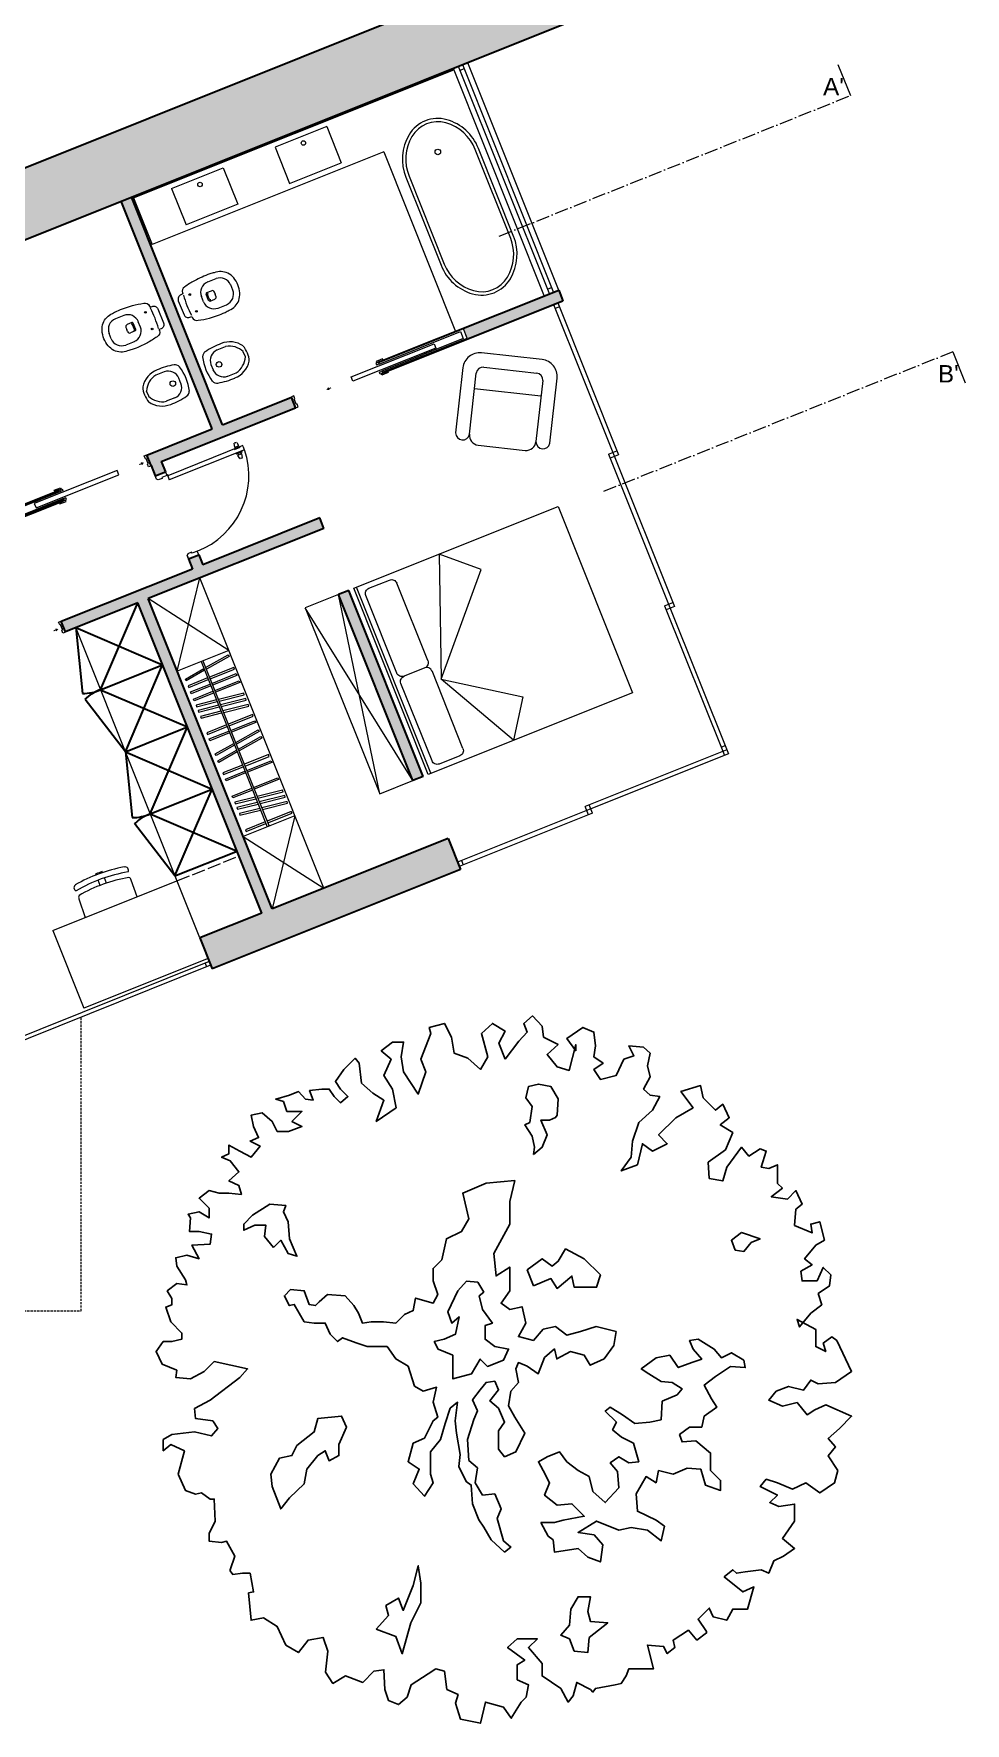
# Model space of a CAD drawing. Header units: millimetres. Extents: x -4829 to 17751, y -2575 to 15731.
# Drawn here: x 9514 to 10350, y 9134 to 10651 of the extents above; entities that cross this region are included whole.
import ezdxf

# ---------------------------------------------------------------- set-up
doc = ezdxf.new("R2010")
doc.units = ezdxf.units.MM
for name, pattern in [('ACAD_ISO02W100', [15, 12, -3]), ('ACAD_ISO10W100', [18, 12, -3, 0, -3]), ('JIS_02_2.0', [3, 2, -1])]:
    doc.linetypes.add(name, pattern=pattern)
doc.layers.get('0').update_dxf_attribs({"lineweight": 20})
for name, color, linetype, lineweight in [('Albero_foglie', 7, 'Continuous', 25), ('Arredo', 7, 'Continuous', 9), ('muri sezionati', 7, 'Continuous', 30), ('tratteggio', 7, 'Continuous', 15)]:
    doc.layers.add(name, color=color, linetype=linetype, lineweight=lineweight)
doc.layers.add('campitura', color=254, linetype='Continuous')
doc.layers.add('MURO', color=44, linetype='Continuous')
doc.styles.get("Standard").update_dxf_attribs({"font": 'arial.ttf'})

msp = doc.modelspace()

# ---------------------------------------------------------------- hatches: boundary and pattern name
at = {"layer": 'campitura'}
h = msp.add_hatch(color=256, dxfattribs=at)
h.dxf.hatch_style = 1
h.paths.add_polyline_path([(9226.7, 10354.1), (9217.4, 10350.4), (9303, 10136.6), (9373.3, 10164.7), (9369.5, 10174), (9308.5, 10149.6)])
h.paths.add_polyline_path([(9375.3, 10413.6), (9366, 10409.9), (9447.8, 10205.3), (9444.1, 10203.8), (9447.8, 10194.5), (9540.3, 10231.5), (9540, 10232.1), (9464.6, 10202), (9461.3, 10210.2), (9536.7, 10240.3), (9536.5, 10240.8), (9457.1, 10209)])
h.paths.add_polyline_path([(9601.6, 10504.1), (9592.3, 10500.4), (9674.1, 10295.9), (9615.4, 10272.4), (9619.2, 10262.8), (9622.9, 10253.8), (9632.1, 10257.5), (9628.4, 10266.8), (9749, 10314.9), (9745.2, 10324.4), (9683.4, 10299.6)])
h = msp.add_hatch(color=256, dxfattribs=at)
h.dxf.hatch_style = 1
h.paths.add_polyline_path([(9988.9, 10411), (9985.2, 10420.3), (9824.1, 10356), (9824.3, 10355.4), (9899.7, 10385.6), (9903.3, 10376.7)])
h = msp.add_hatch(color=256, dxfattribs=at)
h.dxf.hatch_style = 1
h.paths.add_polyline_path([(9896.9, 9900.5), (9885.8, 9928.4), (9727.9, 9865.2), (9616.6, 10143.6), (9774.4, 10206.7), (9770.7, 10216), (9665.6, 10173.9), (9662, 10182.9), (9652.7, 10179.2), (9656.3, 10170.2), (9538.6, 10123.2), (9542.3, 10113.9), (9607.3, 10139.9), (9718.6, 9861.5), (9662.9, 9839.2), (9674.1, 9811.4)])
h = msp.add_hatch(color=256, dxfattribs=at)
h.dxf.hatch_style = 1
h.paths.add_polyline_path([(9854.2, 9980.4), (9863.5, 9984.1), (9796.7, 10151), (9787.4, 10147.3)])
at = {"layer": 'MURO'}
h = msp.add_hatch(color=256, dxfattribs=at)
h.dxf.hatch_style = 1
h.paths.add_polyline_path([(8642.5, 10185.1), (8642.5, 10120.4), (10249, 10763.1), (10249, 10827.7)])

# ---------------------------------------------------------------- linework, layer by layer
for p, q in [((8760.6, 10167.7), (9904.8, 10625.4)), ((9890.4, 10619.6), (9972.2, 10415.1)), ((9895, 10621.5), (9976.8, 10416.9)), ((9900.2, 10619.2), (9896.5, 10617.7)), ((9898.7, 10622.9), (9980.5, 10418.4)), ((9903.4, 10624.8), (9988.9, 10411)), ((10235.8, 10622.9), (10246.9, 10595)), ((9975.1, 10421.4), (9978.8, 10422.9)), ((9980.5, 10407.6), (10033.7, 10274.9)), ((9980.5, 10407.6), (10033.7, 10274.9)), ((9985.7, 10405.4), (9982, 10403.9)), ((9984.3, 10409.1), (10038.9, 10272.6)), ((10338.9, 10365.1), (10350, 10337.3)), ((10029.9, 10273.4), (10037.4, 10276.4)), ((10029.9, 10273.4), (10083.8, 10138.8)), ((10038.9, 10272.6), (10031.4, 10269.7)), ((10033.7, 10274.9), (10089, 10136.5)), ((9624, 10250.8), (9622.9, 10253.8)), ((9625.7, 10250.1), (9624, 10250.8)), ((9629.1, 10251.5), (9625.7, 10250.1)), ((9633.5, 10254.2), (9628.8, 10252.3)), ((9628.8, 10252.3), (9629.1, 10251.5)), ((9632.1, 10257.5), (9633.5, 10254.2)), ((9634.2, 10253.9), (9635.6, 10250.3)), ((9652.2, 10183.8), (9651.5, 10182.2)), ((9651.5, 10182.2), (9652.7, 10179.2)), ((9655.6, 10185.2), (9652.2, 10183.8)), ((9656, 10184.4), (9655.6, 10185.2)), ((9660.6, 10186.3), (9656, 10184.4)), ((9662, 10182.9), (9660.6, 10186.2)), ((10080.1, 10137.3), (10087.5, 10140.2)), ((10080.1, 10137.3), (10132.4, 10006.6)), ((10089, 10136.5), (10081.6, 10133.6)), ((10083.8, 10138.8), (10137.6, 10004.3)), ((10136.1, 10008), (10008.9, 9957.2)), ((10130.9, 10010.3), (10134.6, 10011.8)), ((10132.4, 10006.6), (10133.8, 10002.8)), ((10137.6, 10004.3), (10014.1, 9954.9)), ((10014.1, 9954.9), (9894.3, 9907)), ((10015.6, 9951.2), (9895.8, 9903.3)), ((10011.8, 9949.7), (10008.9, 9957.2)), ((10015.6, 9951.2), (10012.6, 9958.6)), ((9898, 9908.5), (9899.5, 9904.8)), ((9671.5, 9817.9), (9453.9, 9730.9)), ((9672.7, 9814.7), (9455.3, 9727.4)), ((9667.8, 9816.4), (9669, 9813.3))]:
    msp.add_line(p, q)
at = {"linetype": 'ACAD_ISO10W100'}
for p, q in [((9931.8, 10469), (10246.9, 10595)), ((10338.9, 10365.1), (10024.5, 10239.4))]:
    msp.add_line(p, q, dxfattribs=at)
for points in [[(9827.2, 10346.2), (9827.9, 10346.5), (9827.6, 10347.2), (9903, 10377.4), (9899.7, 10385.6), (9824.3, 10355.4), (9824.1, 10356.1), (9823.3, 10355.8), (9824, 10354.1), (9897, 10383.4), (9899.5, 10377.1), (9826.5, 10347.8), (9827.2, 10346.2)], [(9541, 10231.7), (9540.3, 10231.4), (9540, 10232.1), (9464.6, 10202), (9461.3, 10210.2), (9536.7, 10240.3), (9536.5, 10241), (9537.2, 10241.3), (9537.9, 10239.7), (9464.8, 10210.5), (9467.4, 10204.2), (9540.4, 10233.4), (9541, 10231.7)], [(9652.7, 10179.2), (9651.5, 10182.2)]]:
    msp.add_lwpolyline(points)
for points in [[(9824, 10354.2), (9823.3, 10355.9), (9821, 10354.9), (9821.7, 10353.3)], [(9826.9, 10357.5), (9826.9, 10357.4), (9827.6, 10357.6), (9827.1, 10358.8), (9821.4, 10356.5), (9821.9, 10355.4), (9824.2, 10356.3), (9824.1, 10356.4)], [(9826.5, 10347.8), (9827.2, 10346.1), (9824.9, 10345.2), (9824.2, 10346.9)], [(9830.9, 10347.4), (9830.9, 10347.5), (9831.5, 10347.8), (9832, 10346.6), (9826.3, 10344.3), (9825.9, 10345.5), (9828.1, 10346.4), (9828.2, 10346.3)], [(9747.9, 10322.4), (9747.9, 10322.4), (9747.8, 10322.7), (9748.4, 10323), (9747.4, 10325.5), (9745.2, 10324.6), (9749.1, 10314.8), (9751.3, 10315.7), (9750.3, 10318.2), (9749.7, 10318), (9749.5, 10318.2), (9749.5, 10318.2)], [(9614.9, 10269.2), (9614.9, 10269.2), (9614.7, 10269.5), (9614.1, 10269.2), (9613.1, 10271.7), (9615.3, 10272.6), (9619.2, 10262.8), (9617, 10261.9), (9616, 10264.4), (9616.6, 10264.7), (9616.5, 10265), (9616.5, 10265)], [(9533.4, 10240.1), (9533.5, 10240), (9532.9, 10239.7), (9532.4, 10240.9), (9538, 10243.2), (9538.5, 10242), (9536.2, 10241.1), (9536.2, 10241.2)], [(9537.8, 10239.7), (9537.2, 10241.4), (9539.4, 10242.3), (9540.1, 10240.6)], [(9540.4, 10233.3), (9541.1, 10231.6), (9543.3, 10232.5), (9542.7, 10234.2)], [(9537.5, 10230), (9537.4, 10230.1), (9536.8, 10229.9), (9537.3, 10228.7), (9542.9, 10230.9), (9542.4, 10232.1), (9540.2, 10231.2), (9540.2, 10231.1)], [(9538, 10120), (9538, 10120), (9537.9, 10120.3), (9537.2, 10120), (9536.2, 10122.5), (9538.5, 10123.4), (9542.4, 10113.6), (9540.1, 10112.7), (9539.1, 10115.2), (9539.8, 10115.5), (9539.7, 10115.8), (9539.7, 10115.8)]]:
    msp.add_lwpolyline(points, close=True)
msp.add_circle((9634, 10254.4), 0.555)
at = {"color": 1, "true_color": 0xff0505}
for points in [[(9779.5, 10330.8), (9778.4, 10333.5), (9776.5, 10331.1), (9778.4, 10333.5)], [(9781, 10332.4), (9779.1, 10331.7), (9780.6, 10333.3), (9778.8, 10332.5)], [(9608.8, 10263.5), (9610.7, 10264.2), (9608.5, 10264.3), (9610.3, 10265.1)], [(9611, 10263.3), (9609.9, 10266), (9613, 10265.6), (9609.9, 10266)], [(9532, 10114.3), (9533.8, 10115), (9531.6, 10115.1), (9533.5, 10115.9)], [(9534.2, 10114.1), (9533.1, 10116.8), (9536.1, 10116.4), (9533.1, 10116.8)]]:
    msp.add_solid(points, dxfattribs=at)
at = {"layer": 'Albero_foglie', "linetype": 'ByBlock'}
for points in [[(9937, 9730.2), (9949.2, 9746.6), (9956.9, 9754.6), (9953.7, 9762.4), (9961.5, 9769.1), (9970.2, 9760.1), (9971.4, 9750.1), (9984.6, 9743.4), (9974.7, 9734.4), (9983.7, 9723.4), (9994.6, 9720.2), (10000.4, 9743.4), (10000.4, 9737.9), (9992.4, 9748.8), (10006.9, 9758.8), (10016.8, 9754.6), (10018.1, 9742.4), (10016.8, 9732.4), (10024.9, 9726.6), (10016.8, 9721.2), (10022.6, 9712.2), (10036.8, 9715.7), (10043.6, 9730.2), (10052.6, 9733.4), (10048.1, 9742.4), (10061.3, 9741.1), (10067.1, 9735.6), (10064.8, 9724.4), (10067.1, 9714.4), (10061.3, 9703.5), (10067.1, 9698), (10075.8, 9696.7), (10069.3, 9684.5), (10057.1, 9673.5), (10051.3, 9656.8), (10050.3, 9642.3), (10041.3, 9630.1), (10055.8, 9635.6), (10060.3, 9654.5), (10069.3, 9647.8), (10082.5, 9654.5), (10074.8, 9662.3), (10090.3, 9677.7), (10105.7, 9686.7), (10094.8, 9701.2), (10112.5, 9706.7), (10114.7, 9695.7), (10126, 9684.5), (10132.4, 9689.9), (10138.2, 9677.7), (10130.2, 9671.3), (10141.4, 9664.5), (10134.7, 9649.1), (10119.2, 9637.8), (10120.2, 9623.3), (10132.4, 9621.1), (10136, 9633.3), (10149.2, 9651.3), (10155.9, 9643.3), (10165.9, 9650), (10171.4, 9647.8), (10166.9, 9633.3), (10173.6, 9632.3), (10181.4, 9635.6), (10181.4, 9627.8), (10181.4, 9618.8), (10185.9, 9614.6), (10175.9, 9606.9), (10190.4, 9604.7), (10198.1, 9612.4), (10203.6, 9600.1), (10198.1, 9595.6), (10196.8, 9581.2), (10212.6, 9574.4), (10211.3, 9582.4), (10219.4, 9584.4), (10223.6, 9568), (10215.8, 9563.5), (10205.8, 9551.2), (10212.6, 9545.8), (10202.6, 9540), (10203.6, 9531.3), (10217.1, 9531.3), (10222.6, 9543.5), (10229.3, 9536.7), (10228.1, 9526.8), (10218.1, 9520), (10221.3, 9510), (10211.3, 9502.3), (10201.3, 9490.1), (10199.1, 9496.8), (10215.8, 9487.8), (10215.8, 9472.4), (10224.8, 9467.9), (10222.6, 9475.6), (10230.3, 9481.1), (10234.8, 9477.8), (10248, 9450.2), (10233.5, 9440.2), (10218.1, 9438.9), (10211.3, 9442.4), (10204.9, 9433.4), (10191.4, 9436.6), (10180.4, 9432.5), (10173.6, 9424.4), (10185.9, 9418.9), (10199.1, 9422.2), (10208.1, 9411.2), (10214.9, 9415.7), (10224.8, 9420.2), (10248, 9409.9), (10237.1, 9399), (10227.1, 9390), (10233.5, 9382.3), (10227.1, 9374.5), (10235.8, 9361.3), (10232.6, 9350.1), (10219.4, 9341.1), (10207.1, 9350.1), (10194.9, 9344.6), (10181.4, 9350.1), (10171.4, 9353.3), (10165.9, 9346.9), (10181.4, 9339.1), (10174.6, 9332.4), (10182.7, 9328.8), (10196.8, 9331.1), (10196.8, 9315.6), (10185.9, 9300.2), (10196.8, 9291.2), (10186.8, 9284.4), (10178.2, 9280.2), (10173.6, 9269), (10166.9, 9272.2), (10152.4, 9270.2), (10144.7, 9269), (10141.4, 9272.2), (10133.7, 9265.7), (10150.5, 9252.2), (10160.4, 9256.7), (10154.6, 9236.8), (10141.4, 9236.8), (10136, 9226.8), (10123.7, 9230), (10120.2, 9237.7), (10110.2, 9227.8), (10117.9, 9216.8), (10117.9, 9215.5), (10109.2, 9209.1), (10101.5, 9217.8), (10088, 9209.1), (10089.3, 9202.3), (10082.5, 9196.9), (10079.3, 9203.3), (10064.8, 9204.6), (10070.3, 9183.3), (10059.3, 9183.3), (10048.1, 9183.3), (10045.8, 9176.9), (10041.3, 9170.2), (10035.8, 9168.9), (10018.1, 9165.6), (10015.9, 9162.4), (10013.6, 9164.7), (10001.4, 9171.1), (9998.2, 9158.9), (9993.7, 9153.4), (9986.9, 9165.6), (9970.2, 9176.9), (9970.2, 9187.9), (9957.9, 9202.3), (9966, 9210.1), (9947.9, 9210.1), (9939.2, 9202.3), (9954.7, 9191.1), (9947.9, 9186.9), (9947.9, 9173.4), (9957.9, 9168.9), (9956, 9157.9), (9951.5, 9153.4), (9942.5, 9138.9), (9935.7, 9148.9), (9919.3, 9153.4), (9914.8, 9134.4), (9897.1, 9138), (9892.6, 9152.5), (9894.8, 9160.2), (9884.8, 9164.7), (9882.6, 9181.1), (9874.8, 9183.3), (9868.1, 9178.8), (9852.6, 9168.9), (9849.1, 9157.9), (9841.4, 9151.2), (9832.3, 9154.7), (9829.1, 9164.7), (9828.2, 9182.4), (9819.1, 9181.1), (9809.2, 9171.1), (9793.7, 9176.9), (9782.4, 9170.2), (9775.7, 9180.1), (9777.9, 9199.1), (9773.7, 9211.4), (9760.2, 9209.1), (9751.5, 9197.8), (9740.3, 9204.6), (9732.5, 9221.3), (9720.3, 9229.1), (9709, 9226.8), (9706.8, 9251.3), (9711.3, 9252.2), (9708.1, 9269), (9701.3, 9269), (9692.6, 9268), (9690.3, 9271.2), (9690.3, 9272.2), (9694.5, 9284.4), (9686.8, 9297.9), (9682.6, 9296.6), (9671.3, 9297.9), (9671.3, 9304.7), (9676.8, 9315.6), (9675.9, 9335.6), (9672.3, 9335.6), (9664.6, 9341.1), (9659.1, 9340.1), (9650.1, 9343.3), (9643.7, 9357.8), (9649.1, 9379), (9636.9, 9384.5), (9630.1, 9379), (9630.1, 9389), (9637.9, 9393.5), (9658.1, 9395.8), (9673.6, 9392.2), (9679.1, 9399), (9674.6, 9405.8), (9659.1, 9408), (9658.1, 9416.7), (9672.3, 9424.4), (9699, 9444.7), (9705.8, 9452.4), (9675.9, 9458.9), (9666.8, 9450.2), (9654.6, 9443.4), (9641.4, 9444.7), (9642.4, 9451.1)], [(9642.4, 9451.1), (9629.2, 9456.6), (9623.7, 9467.9), (9630.1, 9476.9), (9637.9, 9476.9), (9646.9, 9479.1), (9646.9, 9484.6), (9636.9, 9494.6), (9632.4, 9507.8), (9637.9, 9510), (9637.9, 9515.5), (9633.7, 9522.3), (9642.4, 9529), (9651.4, 9527.7), (9650.1, 9532.2), (9642.4, 9544.5), (9641.4, 9552.2), (9651.4, 9554.4), (9662.3, 9551.2), (9655.9, 9563.5), (9672.3, 9564.4), (9673.6, 9573.4), (9662.3, 9575.7), (9653.6, 9575.7), (9654.6, 9587.9), (9652.4, 9591.1), (9662.3, 9593.4), (9671.3, 9587.9), (9671.3, 9596.6), (9662.3, 9605.6), (9671.3, 9612.4), (9680.4, 9610.1), (9689.1, 9610.1), (9700.3, 9608.8), (9698.1, 9616.9), (9689.1, 9621.1), (9698.1, 9629.1), (9690.3, 9639.1), (9682.6, 9642.3), (9689.1, 9645.5), (9689.1, 9653.3), (9699, 9647.8), (9709, 9642.3), (9717.1, 9652.3), (9708.1, 9656.8), (9715.8, 9660), (9711.3, 9670), (9709, 9680), (9719, 9682.2), (9728, 9674.5), (9732.5, 9665.5), (9742.5, 9665.5), (9754.7, 9670), (9745.7, 9674.5), (9754.7, 9683.5), (9741.2, 9683.5), (9738, 9692.2), (9731.2, 9694.5), (9743.5, 9698), (9751.5, 9701.2), (9758, 9694.5), (9764.7, 9693.5), (9761.5, 9702.2), (9772.5, 9703.5), (9779.2, 9703.5), (9783.7, 9696.7), (9789.2, 9691.2), (9796, 9696.7), (9789.2, 9703.5), (9784.7, 9710.2), (9792.4, 9721.2), (9802.4, 9731.1), (9805.9, 9726.6), (9808.2, 9708.9), (9818.2, 9699.9), (9828.2, 9693.5), (9821.4, 9674.5), (9839.1, 9686.7), (9835.9, 9703.5), (9828.2, 9715.7), (9834.6, 9730.2), (9825.9, 9737.9), (9835.9, 9745.6), (9845.9, 9745.6), (9843.6, 9732.4), (9845.9, 9718.9), (9859.1, 9699), (9865.8, 9718.9), (9861.3, 9730.2), (9870.3, 9753.4), (9869, 9758.8), (9882.6, 9762.4), (9889, 9750.1), (9891.3, 9735.6), (9903.5, 9731.1), (9914.8, 9721.2), (9921.5, 9732.4), (9915.7, 9753.4), (9925.7, 9762.4), (9937, 9755.6), (9931.5, 9744.7), (9937, 9730.2)]]:
    msp.add_lwpolyline(points, dxfattribs=at)
for points in [[(9962.4, 9644.7), (9963.5, 9651.3), (9961.4, 9661.3), (9954.6, 9671.3), (9959.2, 9673.6), (9961.4, 9688), (9955.7, 9695.7), (9958, 9705.7), (9966.9, 9708), (9978.1, 9705.7), (9984.7, 9694.6), (9983.6, 9680.2), (9982.4, 9677.9), (9976.9, 9675.7), (9969.2, 9675.7), (9974.7, 9662.4), (9970.3, 9651.3)], [(9936.6, 9288), (9924.5, 9299.1), (9917.9, 9310.3), (9913.4, 9316.9), (9907.9, 9331.3), (9906.7, 9348.1), (9902.2, 9351.3), (9895.6, 9364.8), (9896.7, 9375.7), (9893.3, 9394.6), (9892.2, 9405.8), (9894.4, 9422.4), (9887.8, 9417), (9883.3, 9403.5), (9878.9, 9389.1), (9870, 9378), (9870, 9357.9), (9872.3, 9350.2), (9864.6, 9338.1), (9854.5, 9349.1), (9860, 9362.5), (9850, 9369.1), (9854.5, 9385.7), (9864.6, 9390.3), (9872.3, 9405.8), (9876.7, 9409.2), (9872.3, 9422.4), (9875.5, 9435.9), (9863.4, 9432.5), (9855.7, 9437), (9850, 9454.8), (9838.8, 9461.4), (9831.1, 9472.6), (9813.3, 9472.6), (9803.3, 9475.8), (9791.1, 9480.3), (9786.6, 9476.9), (9780, 9483.5), (9775.6, 9493.5), (9765.6, 9493.5), (9756.7, 9494.7), (9747.8, 9510.2), (9743.3, 9509.2), (9738.9, 9518.1), (9744.4, 9523.6), (9756.7, 9522.5), (9761.1, 9510.2), (9766.7, 9509.2), (9770, 9512.5), (9777.7, 9519.1), (9793.4, 9518.1), (9801.2, 9509.2), (9805.5, 9502.4), (9808.9, 9493.5), (9816.7, 9494.7), (9827.9, 9494.7), (9838.8, 9493.5), (9846.8, 9501.3), (9854.5, 9504.7), (9856.6, 9515.9), (9872.3, 9511.3), (9876.7, 9519.1), (9872.3, 9531.4), (9872.3, 9542.5), (9880.1, 9550.3), (9884.4, 9569.2), (9897.9, 9575.8), (9904.5, 9587), (9899, 9610.2), (9920, 9619.1), (9945.7, 9621.4), (9941.2, 9602.5), (9941.2, 9582.4), (9926.8, 9555.8), (9928.9, 9535.9), (9941.2, 9543.7), (9941.2, 9522.5), (9933.4, 9511.3), (9941.2, 9505.8), (9952.3, 9508.1), (9955.6, 9493.5), (9948.9, 9481.4), (9962.4, 9478), (9971.3, 9488.1), (9982.2, 9490.3), (9992.3, 9482.6), (10004.6, 9485.8), (10018.9, 9490.3), (10036.7, 9485.8), (10034.6, 9473.5), (10025.8, 9461.4), (10013.5, 9455.7), (10008, 9464.6), (9995.7, 9468), (9983.4, 9461.4), (9981.3, 9470.3), (9972.4, 9462.5), (9966.7, 9448), (9956.7, 9454.8), (9948.9, 9458), (9946.7, 9452.5), (9948.9, 9440.2), (9942.3, 9432.5), (9940, 9419.2), (9945.7, 9409.2), (9954.6, 9394.6), (9946.7, 9378), (9936.6, 9373.6), (9931.2, 9380.3), (9931.2, 9396.9), (9936.6, 9404.7), (9931.2, 9417), (9923.4, 9423.6), (9931.2, 9433.6), (9927.7, 9441.3), (9920, 9440.2), (9914.5, 9433.6), (9907.9, 9424.7), (9912.2, 9414.7), (9909, 9406.9), (9903.3, 9389.1), (9904.5, 9370.2), (9912.2, 9363.6), (9910, 9350.2), (9916.8, 9339.2), (9927.7, 9340.2), (9933.4, 9326.9), (9930, 9318), (9935.7, 9298), (9942.3, 9292.5)], [(9729.1, 9561.2), (9721.1, 9571.3), (9722.3, 9581.3), (9712.3, 9581.3), (9702.4, 9576.8), (9702.4, 9582.4), (9710.2, 9590.2), (9725.7, 9600.2), (9740.1, 9599.1), (9738, 9593.4), (9742.3, 9584.5), (9743.5, 9569), (9750.1, 9553.5), (9742.3, 9555.8), (9735.7, 9567.9)], [(10149.1, 9574.7), (10140.2, 9567.9), (10143.6, 9559), (10151.4, 9557.8), (10158, 9565.8), (10165.9, 9569)], [(9962.4, 9526.8), (9956.9, 9541.2), (9970.3, 9551.2), (9979.2, 9544.6), (9984.7, 9549), (9991.3, 9560.1), (10008, 9551.2), (10022.5, 9536.9), (10019.1, 9525.7), (9999.1, 9525.7), (9997, 9535.7), (9983.6, 9524.6), (9978.1, 9533.4)], [(9890.1, 9464.6), (9876.9, 9470.1), (9873.4, 9476.9), (9882.3, 9479), (9892.4, 9483.5), (9895.8, 9499), (9889.2, 9493.5), (9885.7, 9503.6), (9894.6, 9522.3), (9902.4, 9531.2), (9912.4, 9530.2), (9917.9, 9521.3), (9913.6, 9517.9), (9916.8, 9505.6), (9925.7, 9493.5), (9919, 9491.3), (9919, 9479), (9927.9, 9472.4), (9940.2, 9470.1), (9935.7, 9460.1), (9921.3, 9454.6), (9914.7, 9461.2), (9906.9, 9448), (9890.1, 9443.4)], [(9969.2, 9314.6), (9975.8, 9302.3), (9980.2, 9298.9), (9981.3, 9288), (10002.5, 9291.2), (10011.4, 9283.4), (10022.5, 9279.1), (10024.6, 9294.6), (10016.9, 9303.5), (10002.5, 9305.7), (10019.1, 9315.8), (10039.2, 9307.8), (10050.3, 9310.1), (10064.7, 9307.8), (10077, 9298), (10080.2, 9311.2), (10072.5, 9316.7), (10055.8, 9324.7), (10054.7, 9340.2), (10063.6, 9355.7), (10072.5, 9350.2), (10074.8, 9361.2), (10088, 9357.9), (10100.3, 9363.4), (10112.6, 9362.3), (10116.9, 9347.9), (10130.4, 9343.4), (10130.4, 9352.3), (10121.5, 9361.2), (10121.5, 9376.9), (10108.1, 9387.8), (10095.8, 9386.9), (10093.7, 9393.5), (10102.6, 9400.1), (10113.5, 9400.1), (10115.8, 9410.1), (10127, 9417.9), (10122.4, 9425.6), (10115.8, 9437.9), (10125.8, 9445.7), (10139.3, 9454.6), (10152.5, 9453.5), (10151.4, 9460.1), (10140.2, 9466.9), (10131.3, 9462.3), (10124.7, 9470.1), (10110.3, 9479), (10102.6, 9477.8), (10105.8, 9470.1), (10113.5, 9461.2), (10104.6, 9458), (10092.5, 9453.5), (10084.8, 9464.6), (10072.5, 9462.3), (10059.2, 9452.3), (10065.9, 9448), (10077, 9441.2), (10086.9, 9440.2), (10095.8, 9434.5), (10091.4, 9429.1), (10078, 9423.4), (10077, 9406.7), (10067, 9404.7), (10053.6, 9403.5), (10042.4, 9411.3), (10031.4, 9417.9), (10026.9, 9414.5), (10036.9, 9404.7), (10033.5, 9397.8), (10041.5, 9391.2), (10052.4, 9385.7), (10057, 9369.1), (10048.1, 9368), (10039.2, 9373.5), (10031.4, 9368), (10038, 9360.2), (10039.2, 9345.7), (10026.9, 9332.4), (10015.7, 9342.4), (10012.5, 9355.7), (10002.5, 9361.2), (9992.5, 9369.1), (9985.8, 9378), (9974.7, 9373.5), (9966.9, 9369.1), (9971.3, 9361.2), (9976.9, 9350.2), (9972.4, 9339), (9983.6, 9330.1), (9997, 9331.3), (10008, 9320.1), (9989, 9316.7), (9981.3, 9314.6)], [(9728, 9346.8), (9726.8, 9357.9), (9734.6, 9372.3), (9745.7, 9374.6), (9750.1, 9383.5), (9765.6, 9395.8), (9769, 9407.9), (9790.2, 9410.1), (9794.6, 9400.1), (9787.9, 9384.6), (9787.9, 9374.6), (9779, 9370), (9775.6, 9378.9), (9769, 9374.6), (9759, 9362.3), (9756.7, 9349.1), (9743.5, 9336.8), (9735.7, 9326.7)], [(9821.2, 9218.9), (9832.4, 9231.2), (9830.1, 9240.1), (9841.3, 9246.7), (9845.6, 9235.6), (9854.5, 9257.9), (9859.1, 9275.7), (9861.3, 9260.2), (9861.3, 9242.4), (9852.4, 9224.6), (9844.7, 9196.8), (9839, 9212.3)], [(9994.7, 9222.3), (9987, 9213.5), (9994.7, 9210.1), (9999.1, 9199.1), (10011.4, 9197.9), (10012.5, 9211.2), (10029.2, 9224.6), (10013.6, 9225.8), (10011.4, 9234.6), (10013.6, 9247.9), (10002.5, 9247.9), (9995.9, 9236.7)]]:
    msp.add_lwpolyline(points, close=True, dxfattribs=at)
at = {"layer": 'Arredo'}
for p, q in [((9603.4, 10503.2), (9890.9, 10618.3)), ((9777, 10567.3), (9730.6, 10548.7)), ((9777, 10567.3), (9790, 10534.8)), ((9828.1, 10544.7), (9620.1, 10461.5)), ((9730.6, 10548.7), (9743.6, 10516.2)), ((9828.1, 10544.7), (9892.5, 10383.3)), ((9637.7, 10511.6), (9684.1, 10530.2)), ((9684.1, 10530.2), (9697.1, 10497.7)), ((9743.6, 10516.2), (9790, 10534.8)), ((9637.7, 10511.6), (9650.7, 10479.1)), ((9603.4, 10503.2), (9620.1, 10461.5)), ((9697.1, 10497.7), (9650.7, 10479.1)), ((9670.1, 10427.8), (9677.6, 10430.8)), ((9670.9, 10411.3), (9668.6, 10416.9)), ((9670.9, 10411.3), (9668.6, 10416.9)), ((9669.2, 10418.2), (9673.4, 10419.9)), ((9669.2, 10418.2), (9673.4, 10419.9)), ((9671.5, 10412.6), (9670, 10416.4)), ((9676, 10418.8), (9676.8, 10416.9)), ((9677.5, 10415), (9676.8, 10416.9)), ((9692.6, 10420.5), (9690.7, 10425.2)), ((9666.3, 10410), (9664.5, 10414.7)), ((9672.2, 10410.7), (9676.4, 10412.4)), ((9672.2, 10410.7), (9676.4, 10412.4)), ((9679.4, 10404.4), (9686.9, 10407.4)), ((9594.7, 10397.6), (9587.2, 10394.6)), ((9596.6, 10387), (9597.4, 10385.1)), ((9602, 10391.3), (9597.8, 10389.6)), ((9602, 10391.3), (9597.8, 10389.6)), ((9604.2, 10385.7), (9602.7, 10389.4)), ((9605.5, 10385.1), (9603.3, 10390.7)), ((9605.5, 10385.1), (9603.3, 10390.7)), ((9609.7, 10387.3), (9607.8, 10392)), ((9583.5, 10376.9), (9581.6, 10381.5)), ((9604.1, 10374.2), (9596.6, 10371.2)), ((9598.1, 10383.3), (9597.4, 10385.1)), ((9605, 10383.8), (9600.7, 10382.1)), ((9605, 10383.8), (9600.7, 10382.1)), ((9678.6, 10366.8), (9686.1, 10369.8)), ((9703.9, 10360.6), (9702, 10365.2)), ((9631.1, 10347.1), (9623.6, 10344.1)), ((9646.1, 10336.8), (9644.2, 10341.5)), ((9673, 10353.7), (9674.9, 10349)), ((9688, 10343.4), (9695.5, 10346.4)), ((9905, 10291.1), (9911.1, 10346)), ((9917.8, 10351.3), (9965.5, 10346)), ((9617.1, 10325.2), (9615.2, 10329.9)), ((9909.6, 10332.1), (9969.2, 10325.5)), ((9970.8, 10339.4), (9964.7, 10284.5)), ((9640.5, 10323.7), (9632.9, 10320.7)), ((9701.7, 10280.9), (9634.2, 10253.9)), ((9693.5, 10282.8), (9694.2, 10279.6)), ((9694.8, 10283.5), (9693.7, 10283)), ((9699, 10279.9), (9694, 10277.9)), ((9694.2, 10277.5), (9699.2, 10279.5)), ((9694.4, 10279.5), (9697.7, 10280.8)), ((9694.8, 10283.5), (9695.9, 10283.9)), ((9695.2, 10279.4), (9695.1, 10279.8)), ((9696.1, 10283.8), (9697.7, 10281)), ((9697.2, 10280.1), (9697, 10280.5)), ((9699.2, 10279.5), (9699, 10279.9)), ((9699, 10279.9), (9699.1, 10279.7)), ((9701.7, 10280.3), (9703.1, 10276.7)), ((9912.8, 10281.4), (9955, 10276.7)), ((9703.1, 10277.3), (9635.6, 10250.3)), ((9694, 10277.9), (9694.2, 10277.5)), ((9695.7, 10273.7), (9700.7, 10275.7)), ((9695.9, 10273.3), (9695.7, 10273.7)), ((9700.8, 10275.2), (9695.9, 10273.3)), ((9698.8, 10269.4), (9697.1, 10272.1)), ((9697.2, 10272.4), (9700.4, 10273.7)), ((9697.7, 10273.1), (9697.8, 10272.7)), ((9700.1, 10269.7), (9699, 10269.3)), ((9699.6, 10273.8), (9699.8, 10273.4)), ((9700.1, 10269.7), (9701.2, 10270.1)), ((9700.7, 10275.7), (9700.8, 10275.2)), ((9700.8, 10275.2), (9700.7, 10275.4)), ((9701.3, 10270.4), (9700.7, 10273.5)), ((9642.6, 10078.6), (9663, 10162.2)), ((9774.3, 9883.8), (9663, 10162.2)), ((9689, 10097.2), (9616.6, 10143.6)), ((9787.4, 10147.3), (9757.7, 10135.4)), ((9824.5, 9968.5), (9787.4, 10147.3)), ((9870.4, 9986.9), (9803.7, 10153.8)), ((9867.7, 10088), (9839.8, 10157.5)), ((9854.2, 9980.4), (9757.7, 10135.4)), ((9757.7, 10135.4), (9824.5, 9968.5)), ((9662.9, 9839.2), (9551.6, 10117.6)), ((9689, 10097.2), (9642.6, 10078.6)), ((9664.1, 10087.2), (9707.8, 9978)), ((9665.8, 10087.9), (9709.5, 9978.7)), ((9899.2, 10009.1), (9871.4, 10078.7)), ((9707.8, 9978), (9723.4, 9938.8)), ((9709.5, 9978.7), (9725.1, 9939.5)), ((9824.5, 9968.5), (9854.2, 9980.4)), ((9748.3, 9948.8), (9701.9, 9930.2)), ((9748.3, 9948.8), (9727.9, 9865.2)), ((9701.9, 9930.2), (9774.3, 9883.8)), ((9531.1, 9845.7), (9642.5, 9890.3)), ((9575.4, 9898.6), (9575.7, 9897.7)), ((9531.1, 9845.7), (9558.9, 9776.1)), ((9670.4, 9820.7), (9558.9, 9776.1))]:
    msp.add_line(p, q, dxfattribs=at)
at = {"layer": 'Arredo', "linetype": 'ACAD_ISO02W100'}
msp.add_line((9642.5, 9890.3), (9698.2, 9912.6), dxfattribs=at)
at = {"layer": 'Arredo'}
for points in [[(9944.9, 10468), (9913, 10547.7, 0.23539), (9884.7, 10573.4, 0.340044), (9850.8, 10559.8, 0.23539), (9848, 10521.7), (9879.6, 10442.8, 0.23539), (9907.9, 10417.1, 0.340044), (9941.8, 10430.7, 0.23539), (9944.6, 10468.8)], [(9977.1, 10283.1), (9983.6, 10341.5, 0.414214), (9970.3, 10358.1), (9915.7, 10364.1, 0.414214), (9899.1, 10350.9), (9892.6, 10292.5)], [(9867.7, 10088, -0.414214), (9864.9, 10081.5), (9846.3, 10074, -0.414214), (9839.8, 10076.8), (9812, 10146.4, -0.414214), (9814.8, 10152.9), (9833.3, 10160.3, -0.414214), (9839.8, 10157.5)], [(9899.2, 10009.1, -0.414214), (9896.4, 10002.6), (9877.9, 9995.2, -0.414214), (9871.4, 9998), (9843.5, 10067.6, -0.414214), (9846.3, 10074)], [(9606.9, 9876.1), (9601.5, 9891.1, 0.198912), (9599.4, 9893.4)], [(9554.6, 9877.2, 0.198912), (9554.5, 9874.1), (9560.2, 9857.4)]]:
    msp.add_lwpolyline(points, format="xyb", dxfattribs=at)
for points in [[(9942.1, 10466.9), (9910.2, 10546.6, 0.235483), (9883.9, 10570.5, 0.340044), (9853.4, 10558.3, 0.235483), (9850.8, 10522.8), (9882.4, 10443.9, 0.235483), (9908.7, 10420, 0.340044), (9939.2, 10432.2, 0.230297)], [(9643.7, 10411), (9648.8, 10398.4, 0.414214), (9654, 10396.1), (9655.9, 10396.9), (9656.2, 10396, 0.370925), (9661.4, 10393.4, 0.029083), (9671.6, 10395.4, 0.042203), (9685.7, 10400.5, 0.025293), (9689.4, 10402.5, 0.129271), (9694.6, 10406, 0.11011), (9698, 10411.2, 0.08956), (9698.8, 10417.9, 0.081181), (9697.2, 10425.1, 0.081181), (9693.4, 10431.4, 0.08956), (9688.2, 10435.7, 0.11011), (9682.2, 10437.1, 0.129271), (9676, 10436.1, 0.025293), (9672, 10435, 0.042203), (9658.2, 10428.9, 0.029083), (9649.4, 10423.4, 0.370925), (9647.5, 10417.9), (9647.8, 10417), (9646, 10416.2, 0.414214)], [(9625.4, 10403.7), (9630.5, 10391, -0.414214), (9628.2, 10385.8), (9626.3, 10385), (9626.7, 10384.1, -0.370925), (9624.7, 10378.7, -0.029083), (9615.9, 10373.2, -0.042203), (9602.2, 10367.1, -0.025293), (9598.2, 10365.9, -0.129271), (9592, 10364.9, -0.11011), (9585.9, 10366.4, -0.08956), (9580.7, 10370.6, -0.081181), (9576.9, 10376.9, -0.081181), (9575.3, 10384.2, -0.08956), (9576.1, 10390.8, -0.11011), (9579.5, 10396, -0.129271), (9584.7, 10399.6, -0.025293), (9588.4, 10401.5, -0.042203), (9602.6, 10406.6, -0.029083), (9612.7, 10408.7, -0.370925), (9617.9, 10406.1), (9618.3, 10405.2), (9620.2, 10405.9, -0.414214)]]:
    msp.add_lwpolyline(points, format="xyb", close=True, dxfattribs=at)
for points in [[(9873.2, 10372.4), (9874.7, 10368.5), (9800.4, 10338.8), (9798.9, 10342.7)], [(9514.4, 10228.9), (9516, 10225), (9590.3, 10254.7), (9588.8, 10258.6)], [(9984.5, 10226.2), (10051.3, 10059.2), (9868.1, 9985.9), (9801.3, 10152.9)], [(9877.9, 10183.5), (9879.7, 10071.3), (9915.4, 10169.9)], [(9879.7, 10071.3), (9953, 10055.6), (9944.7, 10016.5)]]:
    msp.add_lwpolyline(points, close=True, dxfattribs=at)
for points in [[(9668.2, 10081.7), (9688.5, 10093.1), (9689.3, 10091.7), (9668.9, 10080.2)], [(9650.8, 10070), (9650, 10071.4), (9666.6, 10080.8)], [(9667.3, 10079.3), (9650.8, 10070)], [(9670, 10072.5), (9652.4, 10065.5)], [(9652.4, 10065.5), (9653, 10063.9), (9670.6, 10071)], [(9655.2, 10058.3), (9654.6, 10059.9), (9672.2, 10066.9)], [(9672.3, 10071.6), (9694, 10080.3), (9693.4, 10081.9), (9671.7, 10073.2)], [(9673.9, 10067.6), (9695.7, 10076.3), (9696.3, 10074.7), (9674.5, 10066)], [(9676.5, 10061.1), (9698.2, 10069.8), (9698.9, 10068.3), (9677.1, 10059.6)], [(9672.8, 10065.3), (9655.2, 10058.3)], [(9657.8, 10051.9), (9657.2, 10053.4), (9674.8, 10060.5)], [(9675.4, 10058.9), (9657.8, 10051.9)], [(9677.9, 10052.7), (9659.6, 10048.1)], [(9680.3, 10051.6), (9702.8, 10057.3), (9702.4, 10058.9), (9679.7, 10053.2)], [(9682.2, 10046.8), (9704.7, 10052.5), (9704.3, 10054.1), (9681.6, 10048.4)], [(9659.6, 10048.1), (9660, 10046.5), (9678.5, 10051.2)], [(9679.8, 10047.9), (9661.5, 10043.3)], [(9661.5, 10043.3), (9661.9, 10041.7), (9680.4, 10046.4)], [(9682, 10042.5), (9663.7, 10037.9)], [(9663.7, 10037.9), (9664.1, 10036.3), (9682.6, 10041)], [(9684.4, 10041.4), (9706.9, 10047.1), (9706.5, 10048.7), (9683.8, 10043)], [(9689.2, 10029.4), (9710.9, 10038.1), (9710.3, 10039.7), (9688.6, 10031)], [(9686.9, 10030.3), (9669.3, 10023.3)], [(9669.3, 10023.3), (9669.9, 10021.7), (9687.5, 10028.8)], [(9672.1, 10016.1), (9671.5, 10017.7), (9689.1, 10024.7)], [(9689.7, 10023.2), (9672.1, 10016.1)], [(9690.8, 10025.4), (9712.5, 10034.1), (9713.2, 10032.5), (9691.4, 10023.8)], [(9695.2, 10014.5), (9715.4, 10025.9), (9716.2, 10024.4), (9695.8, 10012.9)], [(9677.7, 10002.7), (9676.9, 10004.2), (9693.5, 10013.6)], [(9694.2, 10012), (9677.7, 10002.7)], [(9680.1, 9996.7), (9679.3, 9998.2), (9695.9, 10007.6)], [(9697.6, 10008.5), (9717.8, 10019.9), (9718.6, 10018.4), (9698.2, 10006.9)], [(9696.6, 10006), (9680.1, 9996.7)], [(9701.3, 9994.3), (9683.7, 9987.3)], [(9683.7, 9987.3), (9684.3, 9985.7), (9701.9, 9992.8)], [(9703.6, 9993.4), (9725.3, 10002.1), (9724.7, 10003.7), (9703, 9995)], [(9705.2, 9989.4), (9726.9, 9998.1), (9727.6, 9996.5), (9705.8, 9987.8)], [(9686.5, 9980.1), (9685.9, 9981.7), (9703.5, 9988.7)], [(9704.1, 9987.2), (9686.5, 9980.1)], [(9711.3, 9974), (9733.1, 9982.7), (9733.7, 9981.2), (9711.9, 9972.5)], [(9692.7, 9964.8), (9692, 9966.3), (9709.6, 9973.4)], [(9710.2, 9971.8), (9692.7, 9964.8)], [(9712.7, 9965.6), (9694.4, 9961)], [(9694.4, 9961), (9694.8, 9959.4), (9713.3, 9964.1)], [(9714.6, 9960.8), (9696.3, 9956.2)], [(9715.1, 9964.5), (9737.7, 9970.2), (9737.3, 9971.8), (9714.5, 9966.1)], [(9717.1, 9959.7), (9739.6, 9965.4), (9739.2, 9967), (9716.4, 9961.3)], [(9719.2, 9954.3), (9741.8, 9960), (9741.3, 9961.6), (9718.6, 9955.9)], [(9696.3, 9956.2), (9696.7, 9954.6), (9715.3, 9959.3)], [(9716.8, 9955.4), (9698.5, 9950.8)], [(9698.5, 9950.8), (9698.9, 9949.2), (9717.4, 9953.9)], [(9724, 9942.3), (9745.8, 9951), (9745.1, 9952.6), (9723.4, 9943.9)], [(9721.7, 9943.2), (9704.1, 9936.2)], [(9704.1, 9936.2), (9704.7, 9934.6), (9722.3, 9941.7)], [(9570, 9895.7), (9569.7, 9896.6)], [(9573.4, 9886.3), (9571.7, 9891)], [(9579.1, 9888.3), (9577.4, 9893)]]:
    msp.add_lwpolyline(points, dxfattribs=at)
for centre, radius in [((9756, 10552.5), 2), ((9876.6, 10544.5), 2.5), ((9663.2, 10515.3), 2), ((9654, 10416.5), 0.756), ((9614.2, 10400.5), 0.756), ((9660, 10401.5), 0.756), ((9620.2, 10385.6), 0.756), ((9680.3, 10353.8), 2.5), ((9638.8, 10336.6), 2.5)]:
    msp.add_circle(centre, radius, dxfattribs=at)
for centre, radius, start, end in [((9681.3, 10421.4), 10.1, 21.8014, 111.8014), ((9740, 10442.2), 95.4, 195.9195, 207.6833), ((9673.8, 10418.4), 10.1, 111.8014, 201.8014), ((9669.6, 10417.3), 1.01, 111.8014, 201.8014), ((9669.6, 10417.3), 1.01, 111.8014, 201.8014), ((9670.9, 10416.7), 1.01, 111.8014, 201.8014), ((9674.2, 10418), 2.02, 21.8014, 111.8014), ((9683.2, 10416.8), 10.1, 291.8014, 21.8014), ((9534.2, 10359.9), 95.4, 15.9195, 27.6833), ((9675.7, 10413.8), 10.1, 201.8014, 291.8014), ((9671.8, 10411.7), 1.01, 201.8014, 291.8014), ((9671.8, 10411.7), 1.01, 201.8014, 291.8014), ((9672.4, 10413), 1.01, 201.8014, 291.8014), ((9675.7, 10414.3), 2.02, 291.8014, 21.8014), ((9591, 10385.3), 10.1, 111.8014, 201.8014), ((9598.5, 10388.3), 10.1, 21.8014, 111.8014), ((9598.5, 10387.7), 2.02, 111.8014, 201.8014), ((9601.8, 10389.1), 1.01, 21.8014, 111.8014), ((9602.3, 10390.4), 1.01, 21.8014, 111.8014), ((9602.3, 10390.4), 1.01, 21.8014, 111.8014), ((9603.3, 10385.3), 1.01, 291.8014, 21.8014), ((9600.3, 10383.6), 10.1, 291.8014, 21.8014), ((9592.8, 10380.6), 10.1, 201.8014, 291.8014), ((9600, 10384), 2.02, 201.8014, 291.8014), ((9604.6, 10384.8), 1.01, 291.8014, 21.8014), ((9604.6, 10384.8), 1.01, 291.8014, 21.8014), ((9705.3, 10310.2), 66.5, 110.3735, 124.1419), ((9690, 10353.2), 20.9, 55.2828, 112.273), ((9689.8, 10352.5), 17.7, 46.3046, 101.9094), ((9684.5, 10355.5), 22.9, 21.8011, 40.3657), ((9671.5, 10360.4), 6.06, 126.488, 177.4496), ((9711.7, 10366.4), 46.6, 187.1323, 216.4705), ((9682.4, 10357.4), 10.1, 111.8014, 201.8014), ((9686.9, 10361.1), 20.9, 291.3298, 348.32), ((9686.2, 10361.4), 17.7, 301.6935, 357.2983), ((9684.5, 10355.5), 22.9, 3.2371, 21.8017), ((9632.2, 10329.4), 20.9, 111.3298, 168.32), ((9632.9, 10329.1), 17.7, 121.6935, 177.2983), ((9650.8, 10287.8), 66.5, 99.4609, 113.2293), ((9634.8, 10337.7), 10.1, 21.8014, 111.8014), ((9640.6, 10347.4), 6.06, 46.1532, 97.1148), ((9607.4, 10324), 46.6, 7.1323, 36.4705), ((9684.2, 10352.7), 10.1, 201.8014, 291.8014), ((9668.3, 10402.7), 66.5, 279.4609, 293.2293), ((9917.1, 10345.4), 6, 83.6589, 173.6589), ((9964.8, 10340.1), 6, 353.6589, 83.6589), ((9634.6, 10334.9), 22.9, 183.2371, 201.8017), ((9634.6, 10334.9), 22.9, 201.8011, 220.3657), ((9629.3, 10338), 17.7, 226.3046, 281.9094), ((9613.8, 10380.3), 66.5, 290.3735, 304.1419), ((9636.7, 10333.1), 10.1, 291.8014, 21.8014), ((9647.5, 10330.1), 6.06, 306.488, 357.4496), ((9678.5, 10343.1), 6.06, 226.1532, 277.1148), ((9629, 10337.3), 20.9, 235.2828, 292.273), ((9693.7, 10282.9), 0.178, 111.3062, 191.5804), ((9693.7, 10282.9), 0.178, 111.3062, 191.5804), ((9694.4, 10279.7), 0.178, 191.5804, 291.3062), ((9694.4, 10279.7), 0.178, 191.5804, 291.3062), ((9694.4, 10279), 0.893, 291.3062, 21.3062), ((9695.9, 10283.7), 0.178, 31.032, 111.3062), ((9695.9, 10283.7), 0.178, 31.032, 111.3062), ((9698, 10280.4), 0.893, 201.3062, 291.3062), ((9697.6, 10280.9), 0.178, 291.3062, 31.032), ((9898.9, 10292.3), 6.28, 178.5906, 348.7272), ((9913.7, 10290.1), 8.75, 173.6589, 263.6589), ((9956, 10285.4), 8.75, 263.6589, 353.6589), ((9971, 10284.3), 6.28, 178.5906, 348.7272), ((9634.4, 10253.9), 72.6, 291.1817, 18.7427), ((9696.9, 10272.7), 0.893, 21.3062, 111.3062), ((9697.3, 10272.2), 0.178, 111.3062, 211.032), ((9697.3, 10272.2), 0.178, 111.3062, 211.032), ((9699, 10269.5), 0.178, 211.032, 291.3062), ((9699, 10269.5), 0.178, 211.032, 291.3062), ((9700.5, 10274.1), 0.893, 111.3062, 201.3062), ((9700.5, 10273.5), 0.178, 11.5804, 111.3062), ((9701.1, 10270.3), 0.178, 291.3062, 11.5804), ((9701.1, 10270.3), 0.178, 291.3062, 11.5804), ((9866.7, 10076.8), 5, 21.8014, 111.8014), ((9621.1, 9763.4), 141.8, 100.5543, 119.5223), ((9596, 9899.9), 3.01, 327.999, 107.15), ((9553, 9884.3), 3.01, 112.6413, 251.7923), ((9621.1, 9763.4), 136.8, 99.4813, 120.31), ((9621.1, 9763.4), 131.8, 99.4813, 120.31), ((9621.1, 9763.4), 142.8, 108.692, 111.0993)]:
    msp.add_arc(centre, radius, start, end, dxfattribs=at)
at = {"layer": 'muri sezionati'}
for p, q in [((8642.5, 10185.1), (10249, 10827.7)), ((8642.5, 10120.4), (10249, 10763.1)), ((9824.1, 10356), (9985.2, 10420.3)), ((9985.2, 10420.3), (9988.9, 10411)), ((9827.9, 10346.5), (9988.9, 10411)), ((9628.4, 10266.8), (9749, 10314.9)), ((9683.4, 10299.6), (9745.2, 10324.4)), ((9749, 10315), (9745.2, 10324.3)), ((9615.4, 10272.4), (9674.1, 10295.9)), ((9619.2, 10263.1), (9615.4, 10272.4)), ((9628.4, 10266.8), (9632.1, 10257.5)), ((9619.2, 10263.1), (9622.9, 10253.8)), ((9622.9, 10253.8), (9632.1, 10257.5)), ((9457.1, 10209), (9536.5, 10240.8)), ((9447.8, 10194.5), (9540.3, 10231.5)), ((9774.4, 10206.7), (9616.6, 10143.6)), ((9770.7, 10216), (9665.6, 10173.9)), ((9774.4, 10206.7), (9770.7, 10216)), ((9652.7, 10179.2), (9662, 10182.9)), ((9652.7, 10179.2), (9656.3, 10170.2)), ((9662, 10182.9), (9665.6, 10173.9)), ((9656.3, 10170.2), (9538.6, 10123.2)), ((9727.9, 9865.2), (9616.6, 10143.6)), ((9796.7, 10151), (9787.4, 10147.3)), ((9863.5, 9984.1), (9796.7, 10151)), ((9607.3, 10139.9), (9542.3, 10113.9)), ((9573.9, 10061.9), (9607.3, 10139.9)), ((9718.6, 9861.5), (9607.3, 10139.9)), ((9542.3, 10113.9), (9538.6, 10123.2)), ((9551.6, 10117.6), (9557.8, 10058.6)), ((9551.6, 10117.6), (9629.6, 10084.2)), ((9573.9, 10061.9), (9629.6, 10084.2)), ((9596.2, 10006.2), (9629.6, 10084.2)), ((9596.2, 10006.2), (9560, 10053.2)), ((9573.9, 10061.9), (9651.9, 10028.5)), ((9596.2, 10006.2), (9651.9, 10028.5)), ((9618.4, 9950.5), (9651.9, 10028.5)), ((9596.2, 10006.2), (9674.1, 9972.7)), ((9596.2, 10006.2), (9602.4, 9947.1)), ((9863.5, 9984.1), (9854.2, 9980.4)), ((9618.4, 9950.5), (9674.1, 9972.7)), ((9640.7, 9894.8), (9674.1, 9972.7)), ((9618.4, 9950.5), (9696.4, 9917)), ((9640.7, 9894.8), (9604.5, 9941.8)), ((9640.7, 9894.8), (9696.4, 9917)), ((9885.8, 9928.4), (9727.9, 9865.2)), ((9885.8, 9928.4), (9896.9, 9900.5)), ((9896.9, 9900.5), (9674.1, 9811.4)), ((9718.6, 9861.5), (9662.9, 9839.2)), ((9662.9, 9839.2), (9674.1, 9811.4))]:
    msp.add_line(p, q, dxfattribs=at)
for points in [[(9674.1, 10295.9), (9592.3, 10500.4)], [(9683.4, 10299.6), (9601.6, 10504.1)], [(9854.2, 9980.4), (9787.4, 10147.3)]]:
    msp.add_lwpolyline(points, dxfattribs=at)
for centre, start, end in [((9557.6, 10100.1), 270.3218, 293.0801), ((9588.4, 10023), 110.5227, 133.281), ((9602.1, 9988.7), 270.3218, 293.0801), ((9633, 9911.5), 110.5227, 133.281)]:
    msp.add_arc(centre, 41.6, start, end, dxfattribs=at)
at = {"layer": 'tratteggio', "linetype": 'JIS_02_2.0'}
msp.add_lwpolyline([(8884, 9727.9), (8884, 9504.4), (9556.5, 9504.4), (9556.5, 9768)], dxfattribs=at)

# ---------------------------------------------------------------- texts
at = {"char_height": 15.62, "attachment_point": 1}
for s, insert in [("A'", (10222.4, 10610.9)), ("B'", (10325.5, 10353.2))]:
    msp.add_mtext_dynamic_manual_height_columns(s, width=18.044, gutter_width=12.5, heights=[0], dxfattribs=dict(at, insert=insert))

doc.saveas('drawing.dxf')
